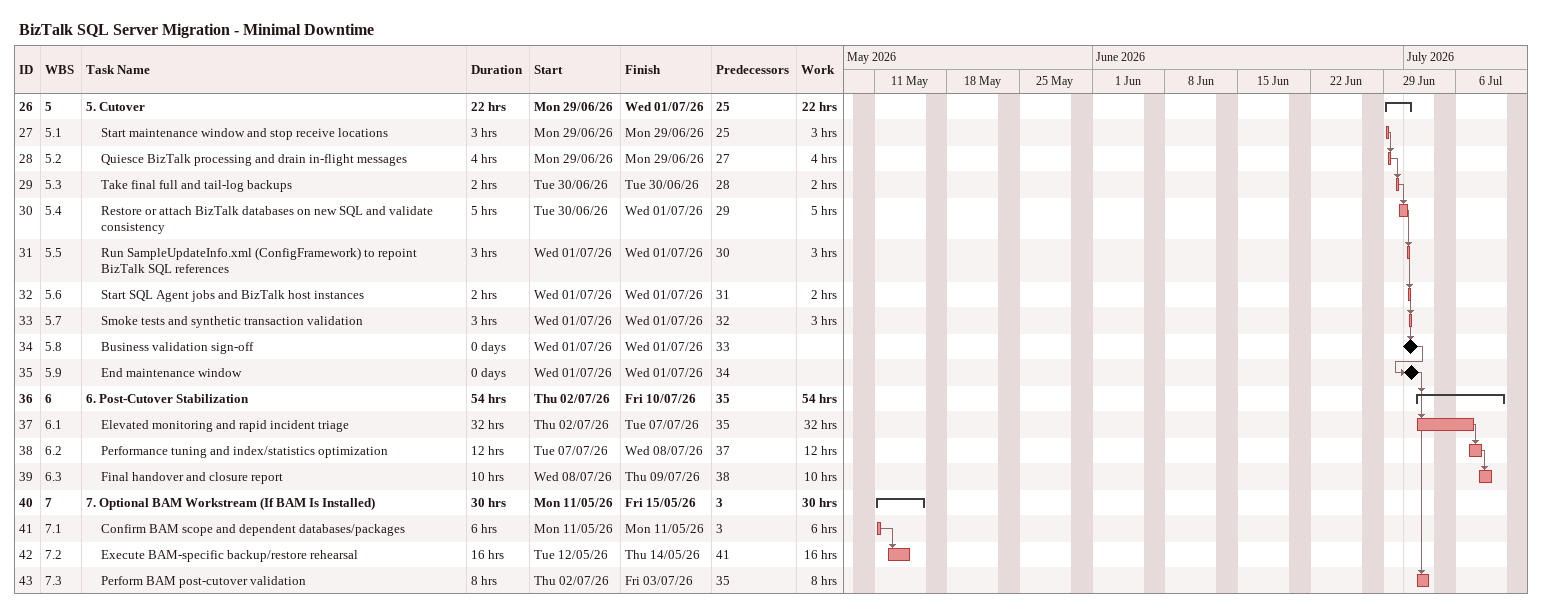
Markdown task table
BizTalk SQL Server Migration - Minimal Downtime

| ID | WBS | Task | Duration | Start | Finish | Predecessors | Work (h) |
|---|---|---|---|---|---|---|---|
| 26 | 5 | **5. Cutover** | 22h | 2026-06-29 | 2026-07-01 | 25 | 22 |
| 27 | 5.1 | Start maintenance window and stop receive locations | 3h | 2026-06-29 | 2026-06-29 | 25 | 3 |
| 28 | 5.2 | Quiesce BizTalk processing and drain in-flight messages | 4h | 2026-06-29 | 2026-06-29 | 27 | 4 |
| 29 | 5.3 | Take final full and tail-log backups | 2h | 2026-06-30 | 2026-06-30 | 28 | 2 |
| 30 | 5.4 | Restore or attach BizTalk databases on new SQL and validate consistency | 5h | 2026-06-30 | 2026-07-01 | 29 | 5 |
| 31 | 5.5 | Run SampleUpdateInfo.xml (ConfigFramework) to repoint BizTalk SQL references | 3h | 2026-07-01 | 2026-07-01 | 30 | 3 |
| 32 | 5.6 | Start SQL Agent jobs and BizTalk host instances | 2h | 2026-07-01 | 2026-07-01 | 31 | 2 |
| 33 | 5.7 | Smoke tests and synthetic transaction validation | 3h | 2026-07-01 | 2026-07-01 | 32 | 3 |
| 34 | 5.8 | Business validation sign-off | 0d | 2026-07-01 | 2026-07-01 | 33 |  |
| 35 | 5.9 | End maintenance window | 0d | 2026-07-01 | 2026-07-01 | 34 |  |
| 36 | 6 | **6. Post-Cutover Stabilization** | 54h | 2026-07-02 | 2026-07-10 | 35 | 54 |
| 37 | 6.1 | Elevated monitoring and rapid incident triage | 32h | 2026-07-02 | 2026-07-07 | 35 | 32 |
| 38 | 6.2 | Performance tuning and index/statistics optimization | 12h | 2026-07-07 | 2026-07-08 | 37 | 12 |
| 39 | 6.3 | Final handover and closure report | 10h | 2026-07-08 | 2026-07-09 | 38 | 10 |
| 40 | 7 | **7. Optional BAM Workstream (If BAM Is Installed)** | 30h | 2026-05-11 | 2026-05-15 | 3 | 30 |
| 41 | 7.1 | Confirm BAM scope and dependent databases/packages | 6h | 2026-05-11 | 2026-05-11 | 3 | 6 |
| 42 | 7.2 | Execute BAM-specific backup/restore rehearsal | 16h | 2026-05-12 | 2026-05-14 | 41 | 16 |
| 43 | 7.3 | Perform BAM post-cutover validation | 8h | 2026-07-02 | 2026-07-03 | 35 | 8 |
